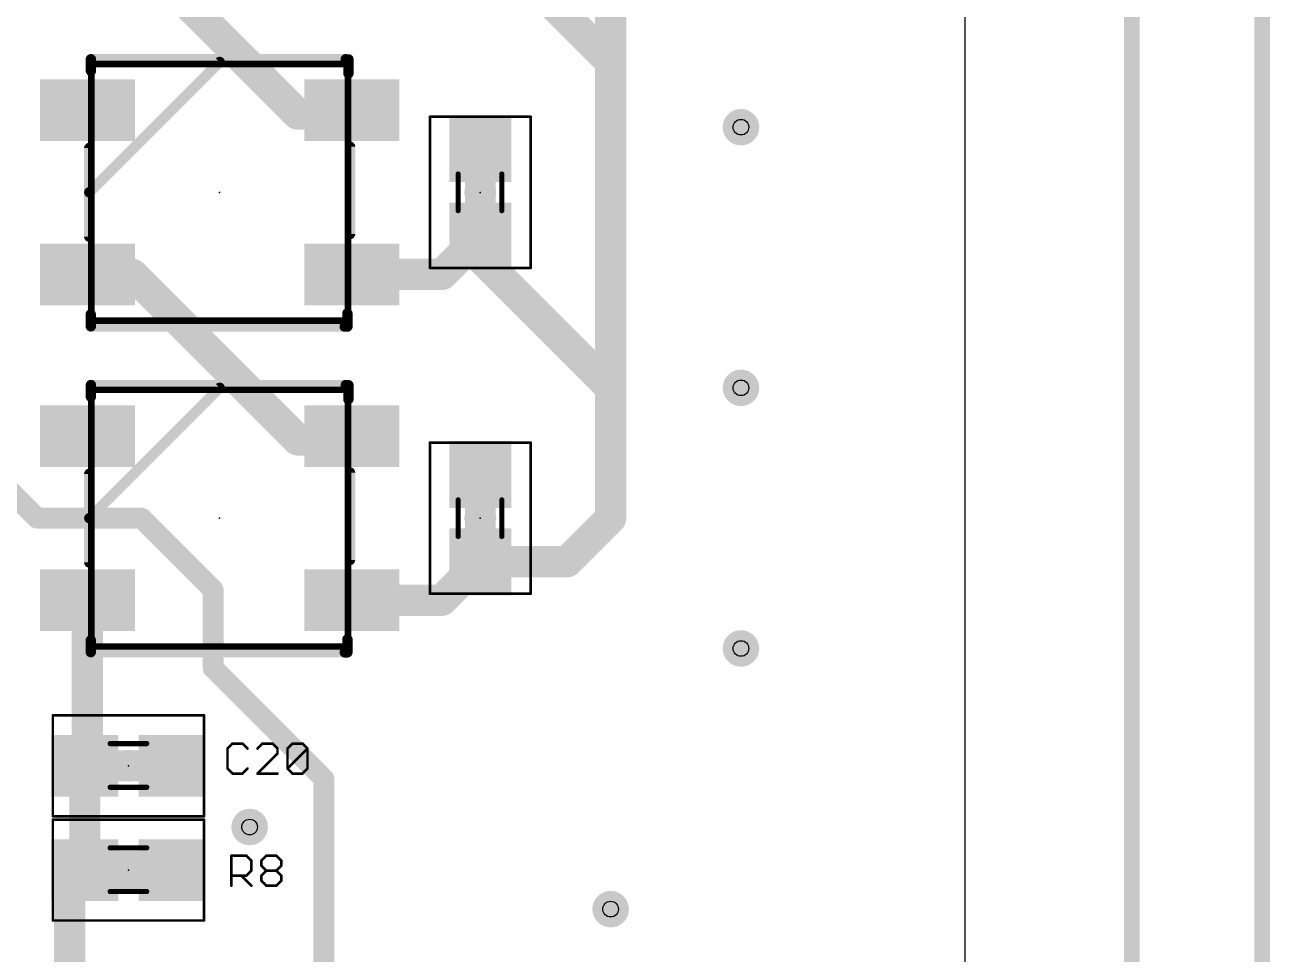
# Model space of a CAD drawing. Extents: x -17 to 51, y -3 to 114.
# Drawn here: x 26.68 to 50.95, y 37.22 to 55.33 of the extents above; entities that cross this region are included whole.
import ezdxf

# ---------------------------------------------------------------- set-up
doc = ezdxf.new("R2010")
doc.units = 0
for name, color, linetype in [('1', 22, 'CONTINUOUS'), ('16', 175, 'CONTINUOUS'), ('18', 82, 'CONTINUOUS'), ('20', 7, 'CONTINUOUS'), ('21', 253, 'CONTINUOUS'), ('23', 7, 'CONTINUOUS'), ('25', 253, 'CONTINUOUS'), ('29', 253, 'CONTINUOUS'), ('31', 253, 'CONTINUOUS'), ('35', 253, 'CONTINUOUS'), ('39', 22, 'CONTINUOUS'), ('44', 253, 'CONTINUOUS'), ('51', 253, 'CONTINUOUS')]:
    doc.layers.add(name, color=color, linetype=linetype)

# ---------------------------------------------------------------- blocks, each defined once
blk = doc.blocks.new('RECT')
blk.add_solid([(-0.5, -0.5), (0.5, -0.5), (-0.5, 0.5), (0.5, 0.5)])
blk = doc.blocks.new('ROUNDV')
at = {"const_width": 0.5}
blk.add_lwpolyline([(0, -0.25, 1), (0, 0.25, 1), (0, -0.25)], format="xyb", dxfattribs=at)

msp = doc.modelspace()

# ---------------------------------------------------------------- linework, layer by layer
at = {"layer": '1'}
for points, const_width in [([(48.26, 114.3), (48.26, -2.54)], 0.3048), ([(38.1, 54.61), (38.1, 60.96)], 0.6096), ([(35.56, 57.15), (38.1, 54.61)], 0.6096), ([(28.778, 56.82), (32.004, 53.594)], 0.6096), ([(38.1, 48.26), (38.1, 54.61)], 0.6096), ([(32.004, 53.594), (32.981, 53.594)], 0.6096), ([(32.981, 53.594), (33.057, 53.67)], 0.6096), ([(34.81, 50.47), (35.56, 51.22)], 0.6096), ([(35.56, 51.22), (35.56, 50.8)], 0.6096), ([(35.56, 50.8), (38.1, 48.26)], 0.6096), ([(27.903, 50.47), (28.778, 50.47)], 0.6096), ([(28.778, 50.47), (32.004, 47.244)], 0.6096), ([(33.057, 50.47), (34.81, 50.47)], 0.6096), ([(38.1, 45.72), (38.1, 48.26)], 0.6096), ([(32.981, 47.244), (33.057, 47.32)], 0.6096), ([(32.004, 47.244), (32.981, 47.244)], 0.6096), ([(26.924, 45.72), (25.908, 46.736)], 0.4064), ([(28.956, 45.72), (26.924, 45.72)], 0.4064), ([(30.353, 44.323), (28.956, 45.72)], 0.4064), ([(37.25, 44.87), (38.1, 45.72)], 0.6096), ([(34.81, 44.12), (35.56, 44.87)], 0.6096), ([(35.56, 44.87), (37.25, 44.87)], 0.6096), ([(27.903, 44.12), (27.903, 40.945)], 0.6096), ([(30.353, 42.799), (30.353, 44.323)], 0.4064), ([(33.057, 44.12), (34.81, 44.12)], 0.6096), ([(32.512, 40.64), (30.353, 42.799)], 0.4064), ([(27.903, 40.945), (27.852, 40.894)], 0.6096), ([(27.852, 38.862), (27.852, 40.894)], 0.6096), ([(32.512, 34.124), (32.512, 40.64)], 0.4064), ([(27.559, 38.569), (27.852, 38.862)], 0.6096), ([(27.559, 35.8902), (27.559, 38.569)], 0.6096)]:
    msp.add_lwpolyline(points, dxfattribs=dict(at, const_width=const_width))
for points, const_width in [([(38.2524, 54.61, 1), (37.9476, 54.61)], 0.3048), ([(37.9922, 54.5022, 1), (38.2078, 54.7178)], 0.3048), ([(37.9476, 54.61, 1), (38.2524, 54.61)], 0.3048), ([(32.004, 53.7464, 1), (32.004, 53.4416)], 0.3048), ([(33.1648, 53.5622, 1), (32.9492, 53.7778)], 0.3048), ([(32.981, 53.4416, 1), (32.981, 53.7464)], 0.3048), ([(31.8962, 53.4862, 1), (32.1118, 53.7018)], 0.3048), ([(32.8732, 53.7018, 1), (33.0888, 53.4862)], 0.3048), ([(35.7124, 51.22, 1), (35.4076, 51.22)], 0.3048), ([(35.6678, 51.1122, 1), (35.4522, 51.3278)], 0.3048), ([(35.6678, 50.9078, 1), (35.4522, 50.6922)], 0.3048), ([(27.903, 50.6224, 1), (27.903, 50.3176)], 0.3048), ([(28.8858, 50.5778, 1), (28.6702, 50.3622)], 0.3048), ([(28.778, 50.3176, 1), (28.778, 50.6224)], 0.3048), ([(33.057, 50.6224, 1), (33.057, 50.3176)], 0.3048), ([(34.7022, 50.5778, 1), (34.9178, 50.3622)], 0.3048), ([(34.81, 50.3176, 1), (34.81, 50.6224)], 0.3048), ([(35.4076, 50.8, 1), (35.7124, 50.8)], 0.3048), ([(38.2524, 48.26, 1), (37.9476, 48.26)], 0.3048), ([(37.9476, 48.26, 1), (38.2524, 48.26)], 0.3048), ([(37.9922, 48.1522, 1), (38.2078, 48.3678)], 0.3048), ([(33.1648, 47.2122, 1), (32.9492, 47.4278)], 0.3048), ([(32.004, 47.3964, 1), (32.004, 47.0916)], 0.3048), ([(31.8962, 47.1362, 1), (32.1118, 47.3518)], 0.3048), ([(32.8732, 47.3518, 1), (33.0888, 47.1362)], 0.3048), ([(32.981, 47.0916, 1), (32.981, 47.3964)], 0.3048), ([(26.924, 45.8216, 1), (26.924, 45.6184)], 0.2032), ([(26.8522, 45.6482, 1), (26.9958, 45.7918)], 0.2032), ([(29.0278, 45.7918, 1), (28.8842, 45.6482)], 0.2032), ([(28.956, 45.6184, 1), (28.956, 45.8216)], 0.2032), ([(37.9476, 45.72, 1), (38.2524, 45.72)], 0.3048), ([(38.2078, 45.6122, 1), (37.9922, 45.8278)], 0.3048), ([(35.56, 45.0224, 1), (35.56, 44.7176)], 0.3048), ([(35.6678, 44.7622, 1), (35.4522, 44.9778)], 0.3048), ([(37.25, 44.7176, 1), (37.25, 45.0224)], 0.3048), ([(37.1422, 44.9778, 1), (37.3578, 44.7622)], 0.3048), ([(28.0554, 44.12, 1), (27.7506, 44.12)], 0.3048), ([(30.4546, 44.323, 1), (30.2514, 44.323)], 0.2032), ([(30.2812, 44.2512, 1), (30.4248, 44.3948)], 0.2032), ([(33.057, 44.2724, 1), (33.057, 43.9676)], 0.3048), ([(34.81, 43.9676, 1), (34.81, 44.2724)], 0.3048), ([(34.7022, 44.2278, 1), (34.9178, 44.0122)], 0.3048), ([(30.4248, 42.8708, 1), (30.2812, 42.7272)], 0.2032), ([(30.2514, 42.799, 1), (30.4546, 42.799)], 0.2032), ([(27.7442, 41.0018, 1), (27.9598, 40.7862)], 0.3048), ([(28.0044, 40.894, 1), (27.6996, 40.894)], 0.3048), ([(27.7506, 40.945, 1), (28.0554, 40.945)], 0.3048), ([(28.0108, 40.8372, 1), (27.7952, 41.0528)], 0.3048), ([(32.6136, 40.64, 1), (32.4104, 40.64)], 0.2032), ([(32.4402, 40.5682, 1), (32.5838, 40.7118)], 0.2032), ([(27.9598, 38.7542, 1), (27.7442, 38.9698)], 0.3048), ([(27.4512, 38.6768, 1), (27.6668, 38.4612)], 0.3048), ([(27.7114, 38.569, 1), (27.4066, 38.569)], 0.3048), ([(27.6996, 38.862, 1), (28.0044, 38.862)], 0.3048)]:
    msp.add_lwpolyline(points, format="xyb", dxfattribs=dict(at, const_width=const_width))
at = {"layer": '16', "const_width": 0.3048}
msp.add_lwpolyline([(50.8, 106.68), (50.8, -2.54)], dxfattribs=at)
at = {"layer": '20'}
msp.add_line((45, 98), (45, 2), dxfattribs=at)
at = {"layer": '21'}
for points, const_width in [([(27.94, 52.07), (30.48, 54.61)], 0.2032), ([(32.9387, 54.6633), (27.9705, 54.6633)], 0.2032), ([(27.9705, 54.6633), (27.9705, 54.4373)], 0.2032), ([(32.9387, 54.6608), (32.9387, 54.6633)], 0.2032), ([(32.9895, 54.6608), (32.9387, 54.6608)], 0.2032), ([(32.9895, 54.389), (32.9895, 54.6608)], 0.2032), ([(27.94, 52.07), (27.94, 52.9336)], 0.2032), ([(33.02, 52.959), (33.02, 51.2572)], 0.2032), ([(35.5295, 52.07), (35.5905, 52.07)], 0.5588), ([(27.94, 51.2064), (27.94, 52.07)], 0.2032), ([(27.9679, 49.4589), (27.9679, 49.69)], 0.2032), ([(32.9692, 49.7078), (32.9692, 49.4538)], 0.2032), ([(32.9184, 49.4589), (27.9679, 49.4589)], 0.2032), ([(32.9184, 49.4538), (32.9184, 49.4589)], 0.2032), ([(32.9692, 49.4538), (32.9184, 49.4538)], 0.2032), ([(27.94, 45.72), (30.48, 48.26)], 0.2032), ([(32.9387, 48.3133), (27.9705, 48.3133)], 0.2032), ([(27.9705, 48.3133), (27.9705, 48.0873)], 0.2032), ([(32.9387, 48.3108), (32.9387, 48.3133)], 0.2032), ([(32.9895, 48.3108), (32.9387, 48.3108)], 0.2032), ([(32.9895, 48.039), (32.9895, 48.3108)], 0.2032), ([(27.94, 45.72), (27.94, 46.5836)], 0.2032), ([(33.02, 46.609), (33.02, 44.9072)], 0.2032), ([(35.5295, 45.72), (35.5905, 45.72)], 0.5588), ([(27.94, 44.8564), (27.94, 45.72)], 0.2032), ([(27.9679, 43.1089), (27.9679, 43.34)], 0.2032), ([(32.9692, 43.3578), (32.9692, 43.1038)], 0.2032), ([(32.9184, 43.1089), (27.9679, 43.1089)], 0.2032), ([(32.9184, 43.1038), (32.9184, 43.1089)], 0.2032), ([(32.9692, 43.1038), (32.9184, 43.1038)], 0.2032), ([(28.702, 40.9245), (28.702, 40.8635)], 0.5588)]:
    msp.add_lwpolyline(points, dxfattribs=dict(at, const_width=const_width))
for points, const_width in [([(27.9705, 54.7141, 1), (27.9705, 54.6125)], 0.1016), ([(28.0213, 54.6633, 1), (27.9197, 54.6633)], 0.1016), ([(30.5159, 54.5741, 1), (30.4441, 54.6459)], 0.1016), ([(32.9895, 54.6633, 1), (32.8879, 54.6633)], 0.1016), ([(32.9387, 54.7116, 1), (32.9387, 54.61)], 0.1016), ([(32.8879, 54.6608, 1), (32.9895, 54.6608)], 0.1016), ([(32.9387, 54.6125, 1), (32.9387, 54.7141)], 0.1016), ([(33.0403, 54.6608, 1), (32.9387, 54.6608)], 0.1016), ([(32.9895, 54.61, 1), (32.9895, 54.7116)], 0.1016), ([(27.9197, 54.4373, 1), (28.0213, 54.4373)], 0.1016), ([(32.9387, 54.389, 1), (33.0403, 54.389)], 0.1016), ([(27.9908, 52.9336, 1), (27.8892, 52.9336)], 0.1016), ([(33.0708, 52.959, 1), (32.9692, 52.959)], 0.1016), ([(35.5295, 52.2097, 1), (35.5295, 51.9303)], 0.2794), ([(35.5905, 51.9303, 1), (35.5905, 52.2097)], 0.2794), ([(27.9908, 52.07, 1), (27.8892, 52.07)], 0.1016), ([(27.9041, 52.1059, 1), (27.9759, 52.0341)], 0.1016), ([(27.8892, 52.07, 1), (27.9908, 52.07)], 0.1016), ([(27.8892, 51.2064, 1), (27.9908, 51.2064)], 0.1016), ([(32.9692, 51.2572, 1), (33.0708, 51.2572)], 0.1016), ([(28.0187, 49.69, 1), (27.9171, 49.69)], 0.1016), ([(33.02, 49.7078, 1), (32.9184, 49.7078)], 0.1016), ([(27.9679, 49.5097, 1), (27.9679, 49.4081)], 0.1016), ([(27.9171, 49.4589, 1), (28.0187, 49.4589)], 0.1016), ([(32.9692, 49.4589, 1), (32.8676, 49.4589)], 0.1016), ([(32.9184, 49.5046, 1), (32.9184, 49.403)], 0.1016), ([(32.9184, 49.4081, 1), (32.9184, 49.5097)], 0.1016), ([(32.9692, 49.403, 1), (32.9692, 49.5046)], 0.1016), ([(32.8676, 49.4538, 1), (32.9692, 49.4538)], 0.1016), ([(32.9184, 49.4538, 1), (33.02, 49.4538)], 0.1016), ([(27.9705, 48.3641, 1), (27.9705, 48.2625)], 0.1016), ([(28.0213, 48.3133, 1), (27.9197, 48.3133)], 0.1016), ([(30.5159, 48.2241, 1), (30.4441, 48.2959)], 0.1016), ([(32.9895, 48.3133, 1), (32.8879, 48.3133)], 0.1016), ([(32.9387, 48.3616, 1), (32.9387, 48.26)], 0.1016), ([(32.8879, 48.3108, 1), (32.9895, 48.3108)], 0.1016), ([(32.9387, 48.2625, 1), (32.9387, 48.3641)], 0.1016), ([(33.0403, 48.3108, 1), (32.9387, 48.3108)], 0.1016), ([(32.9895, 48.26, 1), (32.9895, 48.3616)], 0.1016), ([(27.9197, 48.0873, 1), (28.0213, 48.0873)], 0.1016), ([(32.9387, 48.039, 1), (33.0403, 48.039)], 0.1016), ([(27.9908, 46.5836, 1), (27.8892, 46.5836)], 0.1016), ([(33.0708, 46.609, 1), (32.9692, 46.609)], 0.1016), ([(35.5295, 45.8597, 1), (35.5295, 45.5803)], 0.2794), ([(35.5905, 45.5803, 1), (35.5905, 45.8597)], 0.2794), ([(27.9908, 45.72, 1), (27.8892, 45.72)], 0.1016), ([(27.9041, 45.7559, 1), (27.9759, 45.6841)], 0.1016), ([(27.8892, 45.72, 1), (27.9908, 45.72)], 0.1016), ([(27.8892, 44.8564, 1), (27.9908, 44.8564)], 0.1016), ([(32.9692, 44.9072, 1), (33.0708, 44.9072)], 0.1016), ([(28.0187, 43.34, 1), (27.9171, 43.34)], 0.1016), ([(33.02, 43.3578, 1), (32.9184, 43.3578)], 0.1016), ([(27.9679, 43.1597, 1), (27.9679, 43.0581)], 0.1016), ([(32.9692, 43.1089, 1), (32.8676, 43.1089)], 0.1016), ([(32.9184, 43.1546, 1), (32.9184, 43.053)], 0.1016), ([(32.9184, 43.0581, 1), (32.9184, 43.1597)], 0.1016), ([(32.9692, 43.053, 1), (32.9692, 43.1546)], 0.1016), ([(27.9171, 43.1089, 1), (28.0187, 43.1089)], 0.1016), ([(32.8676, 43.1038, 1), (32.9692, 43.1038)], 0.1016), ([(32.9184, 43.1038, 1), (33.02, 43.1038)], 0.1016), ([(28.8417, 40.9245, 1), (28.5623, 40.9245)], 0.2794), ([(28.5623, 40.8635, 1), (28.8417, 40.8635)], 0.2794)]:
    msp.add_lwpolyline(points, format="xyb", dxfattribs=dict(at, const_width=const_width))
at = {"layer": '23'}
for p in [(30.48, 52.07), (35.56, 52.07), (30.48, 45.72), (35.56, 45.72), (28.702, 40.894), (28.702, 38.862)]:
    msp.add_point(p, dxfattribs=at)
at = {"layer": '25', "const_width": 0.0508}
for points in [[(30.7298, 41.3263), (30.6324, 41.2288)], [(30.9247, 41.3263), (30.7298, 41.3263)], [(31.0222, 41.2288), (30.9247, 41.3263)], [(31.3145, 41.3263), (31.2171, 41.2288)], [(31.5094, 41.3263), (31.3145, 41.3263)], [(31.6069, 41.2288), (31.5094, 41.3263)], [(31.8018, 41.2288), (31.8992, 41.3263)], [(31.8992, 41.3263), (32.0941, 41.3263)], [(32.0941, 41.3263), (32.1916, 41.2288)], [(30.6324, 41.2288), (30.6324, 40.839)], [(31.2171, 40.7416), (31.6069, 41.1314)], [(31.6069, 41.1314), (31.6069, 41.2288)], [(31.8018, 40.839), (31.8018, 41.2288)], [(31.8018, 40.839), (32.1916, 41.2288)], [(32.1916, 41.2288), (32.1916, 40.839)], [(30.6324, 40.839), (30.7298, 40.7416)], [(30.9247, 40.7416), (31.0222, 40.839)], [(31.8992, 40.7416), (31.8018, 40.839)], [(32.1916, 40.839), (32.0941, 40.7416)], [(30.7298, 40.7416), (30.9247, 40.7416)], [(31.6069, 40.7416), (31.2171, 40.7416)], [(32.0941, 40.7416), (31.8992, 40.7416)], [(30.7086, 38.5572), (30.7086, 39.1419)], [(30.7086, 39.1419), (31.0009, 39.1419)], [(31.0009, 39.1419), (31.0984, 39.0444)], [(31.2933, 39.0444), (31.3907, 39.1419)], [(31.3907, 39.1419), (31.5856, 39.1419)], [(31.5856, 39.1419), (31.6831, 39.0444)], [(31.0984, 38.8495), (31.0009, 38.7521)], [(31.0984, 39.0444), (31.0984, 38.8495)], [(31.2933, 38.947), (31.2933, 39.0444)], [(31.3907, 38.8495), (31.2933, 38.947)], [(31.2933, 38.7521), (31.3907, 38.8495)], [(31.3907, 38.8495), (31.5856, 38.8495)], [(31.6831, 38.947), (31.5856, 38.8495)], [(31.5856, 38.8495), (31.6831, 38.7521)], [(31.6831, 39.0444), (31.6831, 38.947)], [(31.0009, 38.7521), (30.7086, 38.7521)], [(30.9035, 38.7521), (31.0984, 38.5572)], [(31.2933, 38.6546), (31.2933, 38.7521)], [(31.3907, 38.5572), (31.2933, 38.6546)], [(31.6831, 38.6546), (31.5856, 38.5572)], [(31.6831, 38.7521), (31.6831, 38.6546)], [(31.5856, 38.5572), (31.3907, 38.5572)]]:
    msp.add_lwpolyline(points, dxfattribs=at)
at = {"layer": '25', "const_width": 0.0254}
for points in [[(30.7298, 41.339, 1), (30.7298, 41.3136)], [(30.7388, 41.3173, 1), (30.7209, 41.3353)], [(30.9337, 41.3353, 1), (30.9158, 41.3173)], [(30.9247, 41.3136, 1), (30.9247, 41.339)], [(31.3145, 41.339, 1), (31.3145, 41.3136)], [(31.3235, 41.3173, 1), (31.3056, 41.3353)], [(31.5184, 41.3353, 1), (31.5005, 41.3173)], [(31.5094, 41.3136, 1), (31.5094, 41.339)], [(31.8992, 41.339, 1), (31.8992, 41.3136)], [(31.9082, 41.3173, 1), (31.8903, 41.3353)], [(32.1031, 41.3353, 1), (32.0852, 41.3173)], [(32.0941, 41.3136, 1), (32.0941, 41.339)], [(30.6451, 41.2288, 1), (30.6197, 41.2288)], [(30.6234, 41.2378, 1), (30.6414, 41.2199)], [(31.0132, 41.2199, 1), (31.0312, 41.2378)], [(31.2081, 41.2378, 1), (31.2261, 41.2199)], [(31.6196, 41.2288, 1), (31.5942, 41.2288)], [(31.5942, 41.1314, 1), (31.6196, 41.1314)], [(31.5979, 41.2199, 1), (31.6159, 41.2378)], [(31.6159, 41.1224, 1), (31.5979, 41.1404)], [(31.8145, 41.2288, 1), (31.7891, 41.2288)], [(31.7928, 41.2378, 1), (31.8108, 41.2199)], [(32.2043, 41.2288, 1), (32.1789, 41.2288)], [(32.2006, 41.2199, 1), (32.1826, 41.2378)], [(32.1826, 41.2199, 1), (32.2006, 41.2378)], [(30.6414, 40.848, 1), (30.6234, 40.8301)], [(30.6197, 40.839, 1), (30.6451, 40.839)], [(31.0312, 40.8301, 1), (31.0132, 40.848)], [(31.8108, 40.848, 1), (31.7928, 40.8301)], [(31.7928, 40.848, 1), (31.8108, 40.8301)], [(31.7891, 40.839, 1), (31.8145, 40.839)], [(32.1789, 40.839, 1), (32.2043, 40.839)], [(32.2006, 40.8301, 1), (32.1826, 40.848)], [(30.7298, 40.7543, 1), (30.7298, 40.7289)], [(30.7209, 40.7326, 1), (30.7388, 40.7506)], [(30.9158, 40.7506, 1), (30.9337, 40.7326)], [(30.9247, 40.7289, 1), (30.9247, 40.7543)], [(31.2171, 40.7543, 1), (31.2171, 40.7289)], [(31.2081, 40.7506, 1), (31.2261, 40.7326)], [(31.6069, 40.7289, 1), (31.6069, 40.7543)], [(31.8992, 40.7543, 1), (31.8992, 40.7289)], [(31.8903, 40.7326, 1), (31.9082, 40.7506)], [(32.0852, 40.7506, 1), (32.1031, 40.7326)], [(32.0941, 40.7289, 1), (32.0941, 40.7543)], [(30.7213, 39.1419, 1), (30.6959, 39.1419)], [(30.7086, 39.1546, 1), (30.7086, 39.1292)], [(31.0099, 39.1509, 1), (30.992, 39.1329)], [(31.0009, 39.1292, 1), (31.0009, 39.1546)], [(31.3907, 39.1546, 1), (31.3907, 39.1292)], [(31.3997, 39.1329, 1), (31.3818, 39.1509)], [(31.5946, 39.1509, 1), (31.5767, 39.1329)], [(31.5856, 39.1292, 1), (31.5856, 39.1546)], [(31.1111, 39.0444, 1), (31.0857, 39.0444)], [(31.0857, 38.8495, 1), (31.1111, 38.8495)], [(31.0894, 39.0355, 1), (31.1074, 39.0534)], [(31.1074, 38.8406, 1), (31.0894, 38.8585)], [(31.306, 39.0444, 1), (31.2806, 39.0444)], [(31.2843, 39.0534, 1), (31.3023, 39.0355)], [(31.3023, 38.956, 1), (31.2843, 38.938)], [(31.2806, 38.947, 1), (31.306, 38.947)], [(31.3907, 38.8622, 1), (31.3907, 38.8368)], [(31.3997, 38.8406, 1), (31.3818, 38.8585)], [(31.3818, 38.8406, 1), (31.3997, 38.8585)], [(31.5946, 38.8585, 1), (31.5767, 38.8406)], [(31.5767, 38.8585, 1), (31.5946, 38.8406)], [(31.5856, 38.8368, 1), (31.5856, 38.8622)], [(31.6958, 39.0444, 1), (31.6704, 39.0444)], [(31.6704, 38.947, 1), (31.6958, 38.947)], [(31.6741, 39.0355, 1), (31.6921, 39.0534)], [(31.6921, 38.938, 1), (31.6741, 38.956)], [(30.7086, 38.7648, 1), (30.7086, 38.7394)], [(30.9125, 38.7611, 1), (30.8945, 38.7431)], [(30.992, 38.7611, 1), (31.0099, 38.7431)], [(31.0009, 38.7394, 1), (31.0009, 38.7648)], [(31.306, 38.7521, 1), (31.2806, 38.7521)], [(31.2843, 38.7611, 1), (31.3023, 38.7431)], [(31.3023, 38.6636, 1), (31.2843, 38.6457)], [(31.2806, 38.6546, 1), (31.306, 38.6546)], [(31.6958, 38.7521, 1), (31.6704, 38.7521)], [(31.6704, 38.6546, 1), (31.6958, 38.6546)], [(31.6741, 38.7431, 1), (31.6921, 38.7611)], [(31.6921, 38.6457, 1), (31.6741, 38.6636)], [(30.6959, 38.5572, 1), (30.7213, 38.5572)], [(31.0894, 38.5482, 1), (31.1074, 38.5662)], [(31.3907, 38.5699, 1), (31.3907, 38.5445)], [(31.3818, 38.5482, 1), (31.3997, 38.5662)], [(31.5767, 38.5662, 1), (31.5946, 38.5482)], [(31.5856, 38.5445, 1), (31.5856, 38.5699)]]:
    msp.add_lwpolyline(points, format="xyb", dxfattribs=at)
at = {"layer": '39', "const_width": 0.0508}
for points in [[(34.577, 50.597), (34.577, 53.543)], [(34.577, 53.543), (36.543, 53.543)], [(36.543, 53.543), (36.543, 50.597)], [(36.543, 50.597), (34.577, 50.597)], [(34.577, 44.247), (34.577, 47.193)], [(34.577, 47.193), (36.543, 47.193)], [(36.543, 47.193), (36.543, 44.247)], [(36.543, 44.247), (34.577, 44.247)], [(27.229, 41.877), (30.175, 41.877)], [(27.229, 39.911), (27.229, 41.877)], [(30.175, 41.877), (30.175, 39.911)], [(30.175, 39.911), (27.229, 39.911)], [(27.229, 39.845), (30.175, 39.845)], [(27.229, 37.879), (27.229, 39.845)], [(30.175, 39.845), (30.175, 37.879)], [(30.175, 37.879), (27.229, 37.879)]]:
    msp.add_lwpolyline(points, dxfattribs=at)
at = {"layer": '39', "const_width": 0.0254}
for points in [[(34.5897, 53.543, 1), (34.5643, 53.543)], [(34.577, 53.5557, 1), (34.577, 53.5303)], [(36.5557, 53.543, 1), (36.5303, 53.543)], [(36.543, 53.5303, 1), (36.543, 53.5557)], [(34.577, 50.6097, 1), (34.577, 50.5843)], [(34.5643, 50.597, 1), (34.5897, 50.597)], [(36.5303, 50.597, 1), (36.5557, 50.597)], [(36.543, 50.5843, 1), (36.543, 50.6097)], [(34.5897, 47.193, 1), (34.5643, 47.193)], [(34.577, 47.2057, 1), (34.577, 47.1803)], [(36.5557, 47.193, 1), (36.5303, 47.193)], [(36.543, 47.1803, 1), (36.543, 47.2057)], [(34.577, 44.2597, 1), (34.577, 44.2343)], [(34.5643, 44.247, 1), (34.5897, 44.247)], [(36.5303, 44.247, 1), (36.5557, 44.247)], [(36.543, 44.2343, 1), (36.543, 44.2597)], [(27.229, 41.8897, 1), (27.229, 41.8643)], [(27.2417, 41.877, 1), (27.2163, 41.877)], [(30.1877, 41.877, 1), (30.1623, 41.877)], [(30.175, 41.8643, 1), (30.175, 41.8897)], [(27.229, 39.9237, 1), (27.229, 39.8983)], [(27.2163, 39.911, 1), (27.2417, 39.911)], [(27.229, 39.8577, 1), (27.229, 39.8323)], [(27.2417, 39.845, 1), (27.2163, 39.845)], [(30.1623, 39.911, 1), (30.1877, 39.911)], [(30.1877, 39.845, 1), (30.1623, 39.845)], [(30.175, 39.8983, 1), (30.175, 39.9237)], [(30.175, 39.8323, 1), (30.175, 39.8577)], [(27.229, 37.8917, 1), (27.229, 37.8663)], [(27.2163, 37.879, 1), (27.2417, 37.879)], [(30.1623, 37.879, 1), (30.1877, 37.879)], [(30.175, 37.8663, 1), (30.175, 37.8917)]]:
    msp.add_lwpolyline(points, format="xyb", dxfattribs=at)
at = {"layer": '44'}
for centre in [(40.64, 53.34), (40.64, 48.26), (40.64, 43.18), (31.0642, 39.7002), (38.1, 38.1)]:
    msp.add_circle(centre, 0.1524, dxfattribs=at)
at = {"layer": '51'}
for points, const_width in [([(32.98, 54.57), (27.98, 54.57)], 0.127), ([(27.98, 54.57), (27.98, 49.57)], 0.127), ([(32.98, 49.57), (32.98, 54.57)], 0.127), ([(35.128, 51.714), (35.128, 52.426)], 0.1016), ([(35.979, 51.714), (35.979, 52.426)], 0.1016), ([(27.98, 49.57), (32.98, 49.57)], 0.127), ([(32.98, 48.22), (27.98, 48.22)], 0.127), ([(27.98, 48.22), (27.98, 43.22)], 0.127), ([(32.98, 43.22), (32.98, 48.22)], 0.127), ([(35.128, 45.364), (35.128, 46.076)], 0.1016), ([(35.979, 45.364), (35.979, 46.076)], 0.1016), ([(27.98, 43.22), (32.98, 43.22)], 0.127), ([(28.346, 41.326), (29.058, 41.326)], 0.1016), ([(28.346, 40.475), (29.058, 40.475)], 0.1016), ([(28.346, 39.294), (29.058, 39.294)], 0.1016), ([(28.346, 38.443), (29.058, 38.443)], 0.1016)]:
    msp.add_lwpolyline(points, dxfattribs=dict(at, const_width=const_width))
for points, const_width in [([(27.98, 54.6018, 1), (27.98, 54.5382)], 0.0635), ([(28.0117, 54.57, 1), (27.9483, 54.57)], 0.0635), ([(33.0118, 54.57, 1), (32.9483, 54.57)], 0.0635), ([(32.98, 54.5382, 1), (32.98, 54.6018)], 0.0635), ([(35.1534, 52.426, 1), (35.1026, 52.426)], 0.0508), ([(36.0044, 52.426, 1), (35.9536, 52.426)], 0.0508), ([(35.1026, 51.714, 1), (35.1534, 51.714)], 0.0508), ([(35.9536, 51.714, 1), (36.0044, 51.714)], 0.0508), ([(27.98, 49.6018, 1), (27.98, 49.5382)], 0.0635), ([(27.9483, 49.57, 1), (28.0117, 49.57)], 0.0635), ([(32.9483, 49.57, 1), (33.0118, 49.57)], 0.0635), ([(32.98, 49.5382, 1), (32.98, 49.6018)], 0.0635), ([(27.98, 48.2518, 1), (27.98, 48.1882)], 0.0635), ([(28.0117, 48.22, 1), (27.9483, 48.22)], 0.0635), ([(33.0118, 48.22, 1), (32.9483, 48.22)], 0.0635), ([(32.98, 48.1882, 1), (32.98, 48.2518)], 0.0635), ([(35.1534, 46.076, 1), (35.1026, 46.076)], 0.0508), ([(36.0044, 46.076, 1), (35.9536, 46.076)], 0.0508), ([(35.1026, 45.364, 1), (35.1534, 45.364)], 0.0508), ([(35.9536, 45.364, 1), (36.0044, 45.364)], 0.0508), ([(27.98, 43.2518, 1), (27.98, 43.1882)], 0.0635), ([(27.9483, 43.22, 1), (28.0117, 43.22)], 0.0635), ([(32.9483, 43.22, 1), (33.0118, 43.22)], 0.0635), ([(32.98, 43.1882, 1), (32.98, 43.2518)], 0.0635), ([(28.346, 41.3514, 1), (28.346, 41.3006)], 0.0508), ([(29.058, 41.3006, 1), (29.058, 41.3514)], 0.0508), ([(28.346, 40.5004, 1), (28.346, 40.4496)], 0.0508), ([(29.058, 40.4496, 1), (29.058, 40.5004)], 0.0508), ([(28.346, 39.3194, 1), (28.346, 39.2686)], 0.0508), ([(29.058, 39.2686, 1), (29.058, 39.3194)], 0.0508), ([(28.346, 38.4684, 1), (28.346, 38.4176)], 0.0508), ([(29.058, 38.4176, 1), (29.058, 38.4684)], 0.0508)]:
    msp.add_lwpolyline(points, format="xyb", dxfattribs=dict(at, const_width=const_width))

# ---------------------------------------------------------------- block references
at = {"layer": '1'}
for p, xscale, rotation in [((27.903, 53.67), 1.651, 180), ((33.057, 53.67), 1.651, 180), ((35.56, 52.92), 1.1, 90), ((35.56, 51.22), 1.1, 90), ((27.903, 50.47), 1.651, 180), ((33.057, 50.47), 1.651, 180), ((27.903, 47.32), 1.651, 180), ((33.057, 47.32), 1.651, 180), ((35.56, 46.57), 1.1, 90), ((35.56, 44.87), 1.1, 90), ((27.903, 44.12), 1.651, 180), ((33.057, 44.12), 1.651, 180)]:
    msp.add_blockref('RECT', p, dxfattribs=dict(at, xscale=xscale, rotation=rotation))
at = {"layer": '1', "xscale": 1.1}
for p in [(27.852, 40.894), (29.552, 40.894), (27.852, 38.862), (29.552, 38.862)]:
    msp.add_blockref('RECT', p, dxfattribs=at)
at = {"layer": '18', "xscale": 0.7112, "yscale": 0.7112}
for p in [(40.64, 53.34), (40.64, 53.34), (40.64, 48.26), (40.64, 48.26), (40.64, 43.18), (40.64, 43.18), (31.0642, 39.7002), (31.0642, 39.7002), (38.1, 38.1), (38.1, 38.1)]:
    msp.add_blockref('ROUNDV', p, dxfattribs=at)
at = {"layer": '21', "xscale": 0.4572, "yscale": 0.762}
msp.add_blockref('RECT', (28.702, 38.862), dxfattribs=at)
at = {"layer": '29', "yscale": 1.2032}
for p, xscale, rotation in [((27.903, 53.67), 1.8542, 180), ((33.057, 53.67), 1.8542, 180), ((35.56, 52.92), 1.3032, 90), ((35.56, 51.22), 1.3032, 90), ((27.903, 50.47), 1.8542, 180), ((33.057, 50.47), 1.8542, 180), ((27.903, 47.32), 1.8542, 180), ((33.057, 47.32), 1.8542, 180), ((35.56, 46.57), 1.3032, 90), ((35.56, 44.87), 1.3032, 90), ((27.903, 44.12), 1.8542, 180), ((33.057, 44.12), 1.8542, 180)]:
    msp.add_blockref('RECT', p, dxfattribs=dict(at, xscale=xscale, rotation=rotation))
at = {"layer": '29', "xscale": 1.3032, "yscale": 1.2032}
for p in [(27.852, 40.894), (29.552, 40.894), (27.852, 38.862), (29.552, 38.862)]:
    msp.add_blockref('RECT', p, dxfattribs=at)
at = {"layer": '31'}
for p, xscale, rotation in [((27.903, 53.67), 1.651, 180), ((33.057, 53.67), 1.651, 180), ((35.56, 52.92), 1.1, 90), ((35.56, 51.22), 1.1, 90), ((27.903, 50.47), 1.651, 180), ((33.057, 50.47), 1.651, 180), ((27.903, 47.32), 1.651, 180), ((33.057, 47.32), 1.651, 180), ((35.56, 46.57), 1.1, 90), ((35.56, 44.87), 1.1, 90), ((27.903, 44.12), 1.651, 180), ((33.057, 44.12), 1.651, 180)]:
    msp.add_blockref('RECT', p, dxfattribs=dict(at, xscale=xscale, rotation=rotation))
at = {"layer": '31', "xscale": 1.1}
for p in [(27.852, 40.894), (29.552, 40.894), (27.852, 38.862), (29.552, 38.862)]:
    msp.add_blockref('RECT', p, dxfattribs=at)
at = {"layer": '35', "xscale": 0.3998, "yscale": 0.6, "rotation": 90}
for p in [(35.56, 52.07), (35.56, 45.72)]:
    msp.add_blockref('RECT', p, dxfattribs=at)
at = {"layer": '35', "xscale": 0.3998, "yscale": 0.6}
for p in [(28.702, 40.894), (28.702, 38.862)]:
    msp.add_blockref('RECT', p, dxfattribs=at)
at = {"layer": '51', "xscale": 0.5001, "yscale": 0.95, "rotation": 90}
for p in [(35.5549, 52.6502), (35.5549, 51.4819), (35.5549, 46.3003), (35.5549, 45.1319)]:
    msp.add_blockref('RECT', p, dxfattribs=at)
at = {"layer": '51', "xscale": 0.5001, "yscale": 0.95}
for p in [(28.1139, 40.8991), (29.2823, 40.8991), (28.1139, 38.8671), (29.2823, 38.8671)]:
    msp.add_blockref('RECT', p, dxfattribs=at)

doc.saveas('drawing.dxf')
